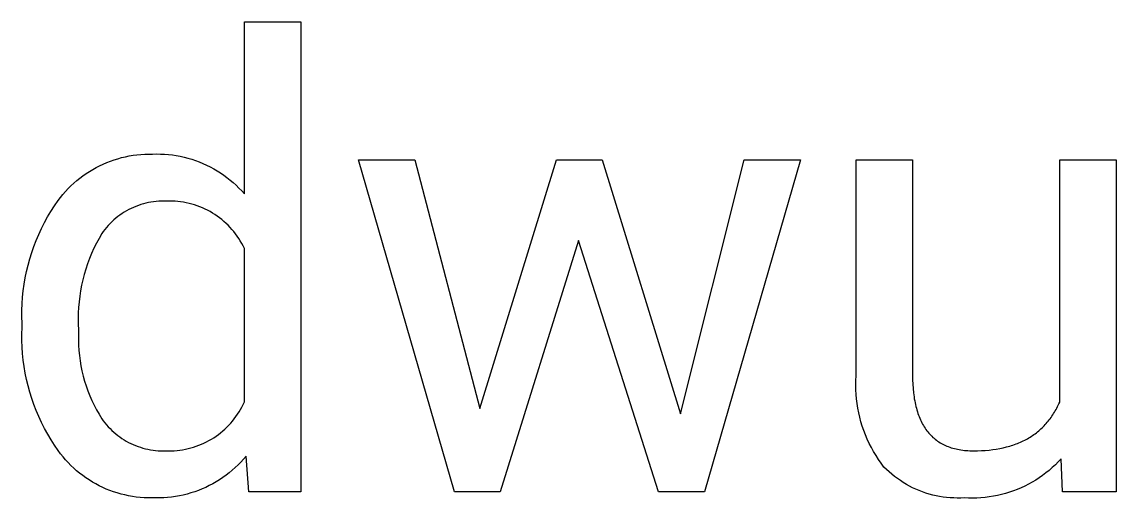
# Model space of a CAD drawing. Header units: millimetres. Extents: x 1287 to 5317, y -239 to 2577.
# Drawn here: x 3998.2 to 4059.6, y -62.2 to -35.5 of the extents above; entities that cross this region are included whole.
import ezdxf

# ---------------------------------------------------------------- set-up
doc = ezdxf.new("R2010")
doc.units = ezdxf.units.MM
doc.header["$MEASUREMENT"] = 0
doc.layers.add('Domyślny', color=7, linetype='Continuous', true_color=0x000000)

msp = doc.modelspace()

# ---------------------------------------------------------------- linework, layer by layer
at = {"layer": 'Domyślny'}
for p, q in [((4010.715, -45.181), (4010.715, -35.549)), ((4010.715, -35.549), (4013.881, -35.549)), ((4013.881, -35.549), (4013.881, -61.865)), ((4002.606, -43.602), (4002.804, -43.509)), ((4002.804, -43.509), (4003.005, -43.423)), ((4003.005, -43.423), (4003.208, -43.344)), ((4003.208, -43.344), (4003.415, -43.271)), ((4003.415, -43.271), (4003.624, -43.206)), ((4003.624, -43.206), (4003.835, -43.148)), ((4003.835, -43.148), (4004.047, -43.098)), ((4004.047, -43.098), (4004.262, -43.054)), ((4004.262, -43.054), (4004.477, -43.018)), ((4004.477, -43.018), (4004.694, -42.99)), ((4004.694, -42.99), (4004.912, -42.969)), ((4004.912, -42.969), (4005.13, -42.955)), ((4005.13, -42.955), (4005.349, -42.949)), ((4005.349, -42.949), (4005.567, -42.95)), ((4005.567, -42.95), (4005.791, -42.944)), ((4005.791, -42.944), (4006.014, -42.946)), ((4006.014, -42.946), (4006.237, -42.956)), ((4006.237, -42.956), (4006.46, -42.973)), ((4006.46, -42.973), (4006.682, -42.998)), ((4006.682, -42.998), (4006.903, -43.031)), ((4006.903, -43.031), (4007.122, -43.071)), ((4007.122, -43.071), (4007.34, -43.12)), ((4007.34, -43.12), (4007.556, -43.175)), ((4007.556, -43.175), (4007.771, -43.239)), ((4007.771, -43.239), (4007.982, -43.309)), ((4007.982, -43.309), (4008.192, -43.387)), ((4008.192, -43.387), (4008.398, -43.472)), ((4008.398, -43.472), (4008.602, -43.565)), ((4022.485, -61.865), (4017.114, -43.279)), ((4017.114, -43.279), (4020.262, -43.279)), ((4020.262, -43.279), (4023.906, -57.192)), ((4023.906, -57.192), (4028.216, -43.279)), ((4028.216, -43.279), (4030.765, -43.279)), ((4030.765, -43.279), (4035.162, -57.485)), ((4035.162, -57.485), (4038.719, -43.279)), ((4041.883, -43.279), (4036.496, -61.865)), ((4038.719, -43.279), (4041.883, -43.279)), ((4044.992, -55.363), (4044.992, -43.279)), ((4044.992, -43.279), (4048.158, -43.279)), ((4048.158, -43.279), (4048.158, -55.324)), ((4056.403, -56.84), (4056.403, -43.279)), ((4056.403, -43.279), (4059.566, -43.279)), ((4059.566, -43.279), (4059.566, -61.865)), ((4001.67, -44.166), (4001.849, -44.041)), ((4001.849, -44.041), (4002.033, -43.921)), ((4002.033, -43.921), (4002.22, -43.808)), ((4002.22, -43.808), (4002.411, -43.702)), ((4002.411, -43.702), (4002.606, -43.602)), ((4008.602, -43.565), (4008.802, -43.664)), ((4008.802, -43.664), (4008.998, -43.77)), ((4008.998, -43.77), (4009.19, -43.883)), ((4009.19, -43.883), (4009.379, -44.003)), ((4009.379, -44.003), (4009.563, -44.129)), ((4009.563, -44.129), (4009.743, -44.262)), ((4000.845, -44.881), (4001, -44.727)), ((4001, -44.727), (4001.16, -44.578)), ((4001.16, -44.578), (4001.325, -44.435)), ((4001.325, -44.435), (4001.496, -44.298)), ((4001.496, -44.298), (4001.67, -44.166)), ((4009.743, -44.262), (4009.918, -44.401)), ((4009.918, -44.401), (4010.088, -44.545)), ((4010.088, -44.545), (4010.253, -44.696)), ((4010.253, -44.696), (4010.413, -44.852)), ((4000.28, -45.548), (4000.412, -45.374)), ((4000.412, -45.374), (4000.551, -45.205)), ((4000.551, -45.205), (4000.695, -45.041)), ((4000.695, -45.041), (4000.845, -44.881)), ((4010.413, -44.852), (4010.567, -45.014)), ((4010.567, -45.014), (4010.715, -45.181)), ((3999.876, -46.155), (4000.073, -45.848)), ((4000.073, -45.848), (4000.28, -45.548)), ((4004.505, -45.931), (4004.373, -45.992)), ((4004.64, -45.875), (4004.505, -45.931)), ((4004.777, -45.824), (4004.64, -45.875)), ((4004.915, -45.777), (4004.777, -45.824)), ((4005.055, -45.735), (4004.915, -45.777)), ((4005.196, -45.698), (4005.055, -45.735)), ((4005.338, -45.666), (4005.196, -45.698)), ((4005.482, -45.639), (4005.338, -45.666)), ((4005.626, -45.617), (4005.482, -45.639)), ((4005.771, -45.6), (4005.626, -45.617)), ((4005.916, -45.588), (4005.771, -45.6)), ((4006.062, -45.581), (4005.916, -45.588)), ((4006.208, -45.579), (4006.062, -45.581)), ((4006.354, -45.582), (4006.208, -45.579)), ((4006.513, -45.579), (4006.354, -45.582)), ((4006.671, -45.581), (4006.513, -45.579)), ((4006.83, -45.589), (4006.671, -45.581)), ((4006.988, -45.602), (4006.83, -45.589)), ((4007.146, -45.621), (4006.988, -45.602)), ((4007.303, -45.645), (4007.146, -45.621)), ((4007.459, -45.674), (4007.303, -45.645)), ((4007.614, -45.709), (4007.459, -45.674)), ((4007.768, -45.749), (4007.614, -45.709)), ((4007.92, -45.794), (4007.768, -45.749)), ((4008.071, -45.845), (4007.92, -45.794)), ((4008.22, -45.9), (4008.071, -45.845)), ((4008.366, -45.961), (4008.22, -45.9)), ((4008.511, -46.027), (4008.366, -45.961)), ((3999.513, -46.788), (3999.689, -46.469)), ((3999.689, -46.469), (3999.876, -46.155)), ((4003.514, -46.541), (4003.403, -46.636)), ((4003.628, -46.45), (4003.514, -46.541)), ((4003.746, -46.363), (4003.628, -46.45)), ((4003.866, -46.28), (4003.746, -46.363)), ((4003.989, -46.202), (4003.866, -46.28)), ((4004.114, -46.127), (4003.989, -46.202)), ((4004.242, -46.058), (4004.114, -46.127)), ((4004.373, -45.992), (4004.242, -46.058)), ((4008.653, -46.097), (4008.511, -46.027)), ((4008.793, -46.172), (4008.653, -46.097)), ((4008.93, -46.253), (4008.793, -46.172)), ((4009.065, -46.337), (4008.93, -46.253)), ((4009.196, -46.427), (4009.065, -46.337)), ((4009.324, -46.52), (4009.196, -46.427)), ((4009.449, -46.618), (4009.324, -46.52)), ((3999.194, -47.444), (3999.348, -47.114)), ((3999.348, -47.114), (3999.513, -46.788)), ((4002.901, -47.164), (4002.813, -47.28)), ((4002.994, -47.052), (4002.901, -47.164)), ((4003.091, -46.942), (4002.994, -47.052)), ((4003.192, -46.837), (4003.091, -46.942)), ((4003.296, -46.734), (4003.192, -46.837)), ((4003.403, -46.636), (4003.296, -46.734)), ((4009.571, -46.721), (4009.449, -46.618)), ((4009.689, -46.827), (4009.571, -46.721)), ((4009.803, -46.937), (4009.689, -46.827)), ((4009.914, -47.051), (4009.803, -46.937)), ((4010.02, -47.169), (4009.914, -47.051)), ((4010.122, -47.291), (4010.02, -47.169)), ((3998.919, -48.12), (3999.051, -47.78)), ((3999.051, -47.78), (3999.194, -47.444)), ((4002.571, -47.669), (4002.424, -47.944)), ((4002.728, -47.399), (4002.571, -47.669)), ((4002.813, -47.28), (4002.728, -47.399)), ((4010.221, -47.416), (4010.122, -47.291)), ((4010.314, -47.544), (4010.221, -47.416)), ((4010.404, -47.675), (4010.314, -47.544)), ((4010.489, -47.81), (4010.404, -47.675)), ((4010.569, -47.947), (4010.489, -47.81)), ((4029.432, -47.779), (4025.052, -61.865)), ((4033.929, -61.865), (4029.432, -47.779)), ((3998.799, -48.464), (3998.919, -48.12)), ((4002.286, -48.225), (4002.158, -48.509)), ((4002.424, -47.944), (4002.286, -48.225)), ((4010.644, -48.086), (4010.569, -47.947)), ((4010.715, -48.229), (4010.644, -48.086)), ((4010.715, -56.828), (4010.715, -48.229)), ((3998.593, -49.164), (3998.69, -48.812)), ((3998.69, -48.812), (3998.799, -48.464)), ((4002.039, -48.798), (4001.93, -49.091)), ((4002.158, -48.509), (4002.039, -48.798)), ((3998.435, -49.876), (3998.508, -49.519)), ((3998.508, -49.519), (3998.593, -49.164)), ((4001.831, -49.388), (4001.743, -49.687)), ((4001.93, -49.091), (4001.831, -49.388)), ((3998.324, -50.597), (3998.373, -50.236)), ((3998.373, -50.236), (3998.435, -49.876)), ((4001.664, -49.989), (4001.596, -50.294)), ((4001.743, -49.687), (4001.664, -49.989)), ((3998.287, -50.96), (3998.324, -50.597)), ((4001.538, -50.601), (4001.491, -50.91)), ((4001.596, -50.294), (4001.538, -50.601)), ((3998.25, -51.688), (3998.262, -51.324)), ((3998.262, -51.324), (3998.287, -50.96)), ((4001.454, -51.22), (4001.427, -51.531)), ((4001.491, -50.91), (4001.454, -51.22)), ((3998.249, -52.053), (3998.25, -51.688)), ((3998.261, -52.418), (3998.249, -52.053)), ((4001.411, -51.843), (4001.406, -52.156)), ((4001.427, -51.531), (4001.411, -51.843)), ((3998.25, -53.022), (3998.261, -52.657)), ((3998.261, -52.657), (3998.261, -52.418)), ((4001.406, -52.156), (4001.411, -52.468)), ((4001.411, -52.468), (4001.427, -52.78)), ((3998.252, -53.389), (3998.25, -53.022)), ((4001.416, -53.071), (4001.414, -53.361)), ((4001.427, -52.78), (4001.416, -53.071)), ((3998.265, -53.754), (3998.252, -53.389)), ((3998.291, -54.119), (3998.265, -53.754)), ((4001.414, -53.361), (4001.423, -53.652)), ((4001.423, -53.652), (4001.441, -53.942)), ((4001.441, -53.942), (4001.47, -54.232)), ((3998.328, -54.484), (3998.291, -54.119)), ((3998.378, -54.846), (3998.328, -54.484)), ((4001.47, -54.232), (4001.509, -54.52)), ((4001.509, -54.52), (4001.558, -54.807)), ((3998.44, -55.207), (3998.378, -54.846)), ((4001.558, -54.807), (4001.616, -55.091)), ((4001.616, -55.091), (4001.685, -55.374)), ((3998.514, -55.565), (3998.44, -55.207)), ((3998.599, -55.921), (3998.514, -55.565)), ((4001.685, -55.374), (4001.763, -55.654)), ((4001.763, -55.654), (4001.851, -55.931)), ((4044.975, -55.882), (4044.979, -55.622)), ((4044.979, -55.622), (4044.992, -55.363)), ((4048.158, -55.324), (4048.162, -55.585)), ((4048.162, -55.585), (4048.172, -55.837)), ((3998.697, -56.274), (3998.599, -55.921)), ((3998.806, -56.624), (3998.697, -56.274)), ((4001.851, -55.931), (4001.949, -56.205)), ((4001.949, -56.205), (4002.056, -56.476)), ((4044.98, -56.143), (4044.975, -55.882)), ((4044.995, -56.402), (4044.98, -56.143)), ((4045.018, -56.661), (4044.995, -56.402)), ((4048.172, -55.837), (4048.188, -56.082)), ((4048.188, -56.082), (4048.212, -56.317)), ((4048.212, -56.317), (4048.242, -56.545)), ((3998.927, -56.969), (3998.806, -56.624)), ((3999.059, -57.311), (3998.927, -56.969)), ((4002.056, -56.476), (4002.172, -56.742)), ((4002.172, -56.742), (4002.298, -57.004)), ((4002.298, -57.004), (4002.432, -57.262)), ((4010.578, -57.11), (4010.649, -56.97)), ((4010.649, -56.97), (4010.715, -56.828)), ((4045.05, -56.919), (4045.018, -56.661)), ((4045.091, -57.176), (4045.05, -56.919)), ((4048.242, -56.545), (4048.259, -56.656)), ((4048.259, -56.656), (4048.279, -56.764)), ((4048.279, -56.764), (4048.3, -56.871)), ((4048.3, -56.871), (4048.322, -56.975)), ((4048.322, -56.975), (4048.346, -57.078)), ((4056.285, -57.09), (4056.325, -57.008)), ((4056.325, -57.008), (4056.365, -56.925)), ((4056.365, -56.925), (4056.403, -56.84)), ((3999.202, -57.647), (3999.059, -57.311)), ((4002.432, -57.262), (4002.576, -57.515)), ((4002.576, -57.515), (4002.728, -57.763)), ((4010.247, -57.644), (4010.336, -57.515)), ((4010.336, -57.515), (4010.421, -57.383)), ((4010.421, -57.383), (4010.502, -57.248)), ((4010.502, -57.248), (4010.578, -57.11)), ((4045.141, -57.431), (4045.091, -57.176)), ((4045.2, -57.685), (4045.141, -57.431)), ((4048.346, -57.078), (4048.372, -57.178)), ((4048.372, -57.178), (4048.4, -57.276)), ((4048.4, -57.276), (4048.429, -57.373)), ((4048.429, -57.373), (4048.46, -57.467)), ((4048.46, -57.467), (4048.492, -57.559)), ((4048.492, -57.559), (4048.527, -57.649)), ((4055.919, -57.696), (4055.969, -57.624)), ((4055.969, -57.624), (4056.018, -57.552)), ((4056.018, -57.552), (4056.065, -57.478)), ((4056.065, -57.478), (4056.112, -57.403)), ((4056.112, -57.403), (4056.157, -57.327)), ((4056.157, -57.327), (4056.201, -57.249)), ((4056.201, -57.249), (4056.243, -57.17)), ((4056.243, -57.17), (4056.285, -57.09)), ((3999.356, -57.979), (3999.202, -57.647)), ((3999.522, -58.306), (3999.356, -57.979)), ((4002.728, -57.763), (4002.812, -57.88)), ((4002.812, -57.88), (4002.9, -57.995)), ((4002.9, -57.995), (4002.992, -58.106)), ((4002.992, -58.106), (4003.088, -58.214)), ((4003.088, -58.214), (4003.188, -58.318)), ((4009.623, -58.348), (4009.737, -58.24)), ((4009.737, -58.24), (4009.847, -58.128)), ((4009.847, -58.128), (4009.953, -58.012)), ((4009.953, -58.012), (4010.055, -57.893)), ((4010.055, -57.893), (4010.153, -57.77)), ((4010.153, -57.77), (4010.247, -57.644)), ((4045.267, -57.936), (4045.2, -57.685)), ((4045.344, -58.184), (4045.267, -57.936)), ((4045.428, -58.43), (4045.344, -58.184)), ((4048.527, -57.649), (4048.563, -57.737)), ((4048.563, -57.737), (4048.6, -57.823)), ((4048.6, -57.823), (4048.639, -57.907)), ((4048.639, -57.907), (4048.68, -57.988)), ((4048.68, -57.988), (4048.723, -58.068)), ((4048.723, -58.068), (4048.767, -58.146)), ((4048.767, -58.146), (4048.813, -58.221)), ((4048.813, -58.221), (4048.861, -58.295)), ((4055.417, -58.276), (4055.478, -58.216)), ((4055.478, -58.216), (4055.537, -58.156)), ((4055.537, -58.156), (4055.595, -58.094)), ((4055.595, -58.094), (4055.652, -58.031)), ((4055.652, -58.031), (4055.708, -57.967)), ((4055.708, -57.967), (4055.762, -57.901)), ((4055.762, -57.901), (4055.816, -57.834)), ((4055.816, -57.834), (4055.868, -57.765)), ((4055.868, -57.765), (4055.919, -57.696)), ((3999.698, -58.627), (3999.522, -58.306)), ((3999.885, -58.941), (3999.698, -58.627)), ((4003.188, -58.318), (4003.291, -58.419)), ((4003.291, -58.419), (4003.398, -58.517)), ((4003.398, -58.517), (4003.508, -58.61)), ((4003.508, -58.61), (4003.621, -58.7)), ((4003.621, -58.7), (4003.737, -58.786)), ((4003.737, -58.786), (4003.856, -58.868)), ((4008.869, -58.911), (4009.003, -58.828)), ((4009.003, -58.828), (4009.133, -58.741)), ((4009.133, -58.741), (4009.261, -58.649)), ((4009.261, -58.649), (4009.385, -58.553)), ((4009.385, -58.553), (4009.506, -58.452)), ((4009.506, -58.452), (4009.623, -58.348)), ((4045.522, -58.673), (4045.428, -58.43)), ((4045.624, -58.912), (4045.522, -58.673)), ((4048.861, -58.295), (4048.91, -58.366)), ((4048.91, -58.366), (4048.961, -58.435)), ((4048.961, -58.435), (4049.014, -58.502)), ((4049.014, -58.502), (4049.068, -58.568)), ((4049.068, -58.568), (4049.124, -58.631)), ((4049.124, -58.631), (4049.181, -58.692)), ((4049.181, -58.692), (4049.241, -58.751)), ((4049.241, -58.751), (4049.302, -58.808)), ((4049.302, -58.808), (4049.364, -58.863)), ((4049.364, -58.863), (4049.429, -58.915)), ((4054.598, -58.882), (4054.673, -58.838)), ((4054.673, -58.838), (4054.746, -58.794)), ((4054.746, -58.794), (4054.819, -58.748)), ((4054.819, -58.748), (4054.89, -58.701)), ((4054.89, -58.701), (4054.96, -58.652)), ((4054.96, -58.652), (4055.029, -58.602)), ((4055.029, -58.602), (4055.096, -58.551)), ((4055.096, -58.551), (4055.163, -58.499)), ((4055.163, -58.499), (4055.228, -58.445)), ((4055.228, -58.445), (4055.292, -58.39)), ((4055.292, -58.39), (4055.355, -58.333)), ((4055.355, -58.333), (4055.417, -58.276)), ((4000.082, -59.25), (3999.885, -58.941)), ((4000.289, -59.552), (4000.082, -59.25)), ((4003.856, -58.868), (4003.978, -58.946)), ((4003.978, -58.946), (4004.102, -59.019)), ((4004.102, -59.019), (4004.229, -59.088)), ((4004.229, -59.088), (4004.358, -59.153)), ((4004.358, -59.153), (4004.489, -59.213)), ((4004.489, -59.213), (4004.622, -59.269)), ((4004.622, -59.269), (4004.757, -59.32)), ((4004.757, -59.32), (4004.894, -59.366)), ((4004.894, -59.366), (4005.033, -59.408)), ((4005.033, -59.408), (4005.172, -59.444)), ((4005.172, -59.444), (4005.313, -59.476)), ((4005.313, -59.476), (4005.455, -59.503)), ((4007.257, -59.503), (4007.411, -59.475)), ((4007.411, -59.475), (4007.565, -59.441)), ((4007.565, -59.441), (4007.717, -59.402)), ((4007.717, -59.402), (4007.868, -59.358)), ((4007.868, -59.358), (4008.017, -59.309)), ((4008.017, -59.309), (4008.164, -59.255)), ((4008.164, -59.255), (4008.31, -59.196)), ((4008.31, -59.196), (4008.453, -59.132)), ((4008.453, -59.132), (4008.594, -59.063)), ((4008.594, -59.063), (4008.733, -58.989)), ((4008.733, -58.989), (4008.869, -58.911)), ((4045.734, -59.148), (4045.624, -58.912)), ((4045.852, -59.38), (4045.734, -59.148)), ((4045.978, -59.607), (4045.852, -59.38)), ((4049.429, -58.915), (4049.495, -58.966)), ((4049.495, -58.966), (4049.562, -59.015)), ((4049.562, -59.015), (4049.631, -59.061)), ((4049.631, -59.061), (4049.702, -59.106)), ((4049.702, -59.106), (4049.775, -59.148)), ((4049.775, -59.148), (4049.849, -59.188)), ((4049.849, -59.188), (4049.925, -59.227)), ((4049.925, -59.227), (4050.003, -59.263)), ((4050.003, -59.263), (4050.082, -59.297)), ((4050.082, -59.297), (4050.163, -59.329)), ((4050.163, -59.329), (4050.246, -59.359)), ((4050.246, -59.359), (4050.33, -59.387)), ((4050.33, -59.387), (4050.416, -59.413)), ((4050.416, -59.413), (4050.504, -59.437)), ((4050.504, -59.437), (4050.594, -59.458)), ((4050.594, -59.458), (4050.685, -59.478)), ((4052.653, -59.495), (4052.853, -59.466)), ((4052.853, -59.466), (4053.049, -59.432)), ((4053.049, -59.432), (4053.24, -59.392)), ((4053.24, -59.392), (4053.427, -59.347)), ((4053.427, -59.347), (4053.608, -59.296)), ((4053.608, -59.296), (4053.697, -59.269)), ((4053.697, -59.269), (4053.785, -59.24)), ((4053.785, -59.24), (4053.872, -59.21)), ((4053.872, -59.21), (4053.957, -59.179)), ((4053.957, -59.179), (4054.041, -59.147)), ((4054.041, -59.147), (4054.124, -59.113)), ((4054.124, -59.113), (4054.206, -59.078)), ((4054.206, -59.078), (4054.287, -59.041)), ((4054.287, -59.041), (4054.366, -59.003)), ((4054.366, -59.003), (4054.445, -58.964)), ((4054.445, -58.964), (4054.522, -58.923)), ((4054.522, -58.923), (4054.598, -58.882)), ((4000.419, -59.727), (4000.289, -59.552)), ((4000.555, -59.897), (4000.419, -59.727)), ((4000.696, -60.063), (4000.555, -59.897)), ((4000.843, -60.224), (4000.696, -60.063)), ((4005.455, -59.503), (4005.598, -59.526)), ((4005.598, -59.526), (4005.741, -59.543)), ((4005.741, -59.543), (4005.885, -59.555)), ((4005.885, -59.555), (4006.029, -59.562)), ((4006.029, -59.562), (4006.173, -59.565)), ((4006.173, -59.565), (4006.318, -59.562)), ((4006.318, -59.562), (4006.475, -59.566)), ((4006.475, -59.566), (4006.632, -59.564)), ((4006.632, -59.564), (4006.789, -59.557)), ((4006.789, -59.557), (4006.945, -59.544)), ((4006.945, -59.544), (4007.101, -59.526)), ((4007.101, -59.526), (4007.257, -59.503)), ((4010.674, -60.029), (4010.524, -60.192)), ((4010.818, -59.86), (4010.674, -60.029)), ((4010.972, -61.865), (4010.818, -59.86)), ((4046.112, -59.83), (4045.978, -59.607)), ((4046.253, -60.048), (4046.112, -59.83)), ((4046.402, -60.261), (4046.253, -60.048)), ((4050.685, -59.478), (4050.777, -59.496)), ((4050.777, -59.496), (4050.872, -59.511)), ((4050.872, -59.511), (4050.968, -59.525)), ((4050.968, -59.525), (4051.065, -59.536)), ((4051.065, -59.536), (4051.165, -59.545)), ((4051.165, -59.545), (4051.266, -59.553)), ((4051.266, -59.553), (4051.368, -59.558)), ((4051.368, -59.558), (4051.473, -59.561)), ((4051.473, -59.561), (4051.579, -59.562)), ((4051.579, -59.562), (4051.803, -59.559)), ((4051.803, -59.559), (4052.023, -59.551)), ((4052.023, -59.551), (4052.237, -59.538)), ((4052.237, -59.538), (4052.448, -59.519)), ((4052.448, -59.519), (4052.653, -59.495)), ((4056.487, -60.014), (4056.328, -60.184)), ((4056.557, -61.865), (4056.487, -60.014)), ((4000.996, -60.38), (4000.843, -60.224)), ((4001.154, -60.53), (4000.996, -60.38)), ((4001.317, -60.675), (4001.154, -60.53)), ((4001.485, -60.814), (4001.317, -60.675)), ((4010.042, -60.651), (4009.871, -60.793)), ((4010.207, -60.504), (4010.042, -60.651)), ((4010.368, -60.351), (4010.207, -60.504)), ((4010.524, -60.192), (4010.368, -60.351)), ((4046.559, -60.469), (4046.402, -60.261)), ((4046.7, -60.609), (4046.559, -60.469)), ((4046.846, -60.745), (4046.7, -60.609)), ((4055.816, -60.657), (4055.635, -60.802)), ((4055.992, -60.505), (4055.816, -60.657)), ((4056.163, -60.347), (4055.992, -60.505)), ((4056.328, -60.184), (4056.163, -60.347)), ((4001.658, -60.947), (4001.485, -60.814)), ((4001.835, -61.074), (4001.658, -60.947)), ((4002.017, -61.195), (4001.835, -61.074)), ((4002.202, -61.309), (4002.017, -61.195)), ((4002.392, -61.417), (4002.202, -61.309)), ((4009.141, -61.297), (4008.948, -61.408)), ((4009.33, -61.181), (4009.141, -61.297)), ((4009.515, -61.058), (4009.33, -61.181)), ((4009.695, -60.928), (4009.515, -61.058)), ((4009.871, -60.793), (4009.695, -60.928)), ((4046.997, -60.875), (4046.846, -60.745)), ((4047.152, -61), (4046.997, -60.875)), ((4047.311, -61.119), (4047.152, -61)), ((4047.475, -61.233), (4047.311, -61.119)), ((4047.642, -61.341), (4047.475, -61.233)), ((4055.062, -61.2), (4054.862, -61.32)), ((4055.257, -61.074), (4055.062, -61.2)), ((4055.448, -60.942), (4055.257, -61.074)), ((4055.635, -60.802), (4055.448, -60.942)), ((4002.585, -61.519), (4002.392, -61.417)), ((4002.781, -61.613), (4002.585, -61.519)), ((4002.98, -61.701), (4002.781, -61.613)), ((4003.183, -61.782), (4002.98, -61.701)), ((4003.388, -61.856), (4003.183, -61.782)), ((4003.596, -61.923), (4003.388, -61.856)), ((4003.805, -61.983), (4003.596, -61.923)), ((4007.723, -61.923), (4007.51, -61.984)), ((4007.934, -61.855), (4007.723, -61.923)), ((4008.143, -61.78), (4007.934, -61.855)), ((4008.349, -61.697), (4008.143, -61.78)), ((4008.552, -61.608), (4008.349, -61.697)), ((4008.752, -61.511), (4008.552, -61.608)), ((4008.948, -61.408), (4008.752, -61.511)), ((4013.881, -61.865), (4010.972, -61.865)), ((4025.052, -61.865), (4022.485, -61.865)), ((4036.496, -61.865), (4033.929, -61.865)), ((4047.813, -61.443), (4047.642, -61.341)), ((4047.988, -61.539), (4047.813, -61.443)), ((4048.165, -61.63), (4047.988, -61.539)), ((4048.346, -61.713), (4048.165, -61.63)), ((4048.529, -61.791), (4048.346, -61.713)), ((4048.715, -61.862), (4048.529, -61.791)), ((4048.904, -61.927), (4048.715, -61.862)), ((4049.094, -61.985), (4048.904, -61.927)), ((4053.589, -61.883), (4053.366, -61.951)), ((4053.809, -61.808), (4053.589, -61.883)), ((4054.026, -61.725), (4053.809, -61.808)), ((4054.24, -61.635), (4054.026, -61.725)), ((4054.451, -61.537), (4054.24, -61.635)), ((4054.658, -61.432), (4054.451, -61.537)), ((4054.862, -61.32), (4054.658, -61.432)), ((4059.566, -61.865), (4056.557, -61.865)), ((4004.017, -62.035), (4003.805, -61.983)), ((4004.23, -62.08), (4004.017, -62.035)), ((4004.445, -62.118), (4004.23, -62.08)), ((4004.661, -62.148), (4004.445, -62.118)), ((4004.878, -62.17), (4004.661, -62.148)), ((4005.095, -62.186), (4004.878, -62.17)), ((4005.313, -62.193), (4005.095, -62.186)), ((4005.531, -62.194), (4005.313, -62.193)), ((4005.753, -62.201), (4005.531, -62.194)), ((4005.975, -62.2), (4005.753, -62.201)), ((4006.197, -62.192), (4005.975, -62.2)), ((4006.418, -62.176), (4006.197, -62.192)), ((4006.639, -62.153), (4006.418, -62.176)), ((4006.859, -62.122), (4006.639, -62.153)), ((4007.077, -62.084), (4006.859, -62.122)), ((4007.294, -62.038), (4007.077, -62.084)), ((4007.51, -61.984), (4007.294, -62.038)), ((4049.287, -62.037), (4049.094, -61.985)), ((4049.481, -62.081), (4049.287, -62.037)), ((4049.676, -62.119), (4049.481, -62.081)), ((4049.873, -62.151), (4049.676, -62.119)), ((4050.07, -62.175), (4049.873, -62.151)), ((4050.269, -62.192), (4050.07, -62.175)), ((4050.468, -62.203), (4050.269, -62.192)), ((4050.667, -62.207), (4050.468, -62.203)), ((4050.866, -62.204), (4050.667, -62.207)), ((4051.065, -62.194), (4050.866, -62.204)), ((4051.297, -62.205), (4051.065, -62.194)), ((4051.53, -62.209), (4051.297, -62.205)), ((4051.762, -62.205), (4051.53, -62.209)), ((4051.994, -62.193), (4051.762, -62.205)), ((4052.226, -62.172), (4051.994, -62.193)), ((4052.457, -62.144), (4052.226, -62.172)), ((4052.687, -62.108), (4052.457, -62.144)), ((4052.915, -62.063), (4052.687, -62.108)), ((4053.141, -62.011), (4052.915, -62.063)), ((4053.366, -61.951), (4053.141, -62.011))]:
    msp.add_line(p, q, dxfattribs=at)

doc.saveas('drawing.dxf')
